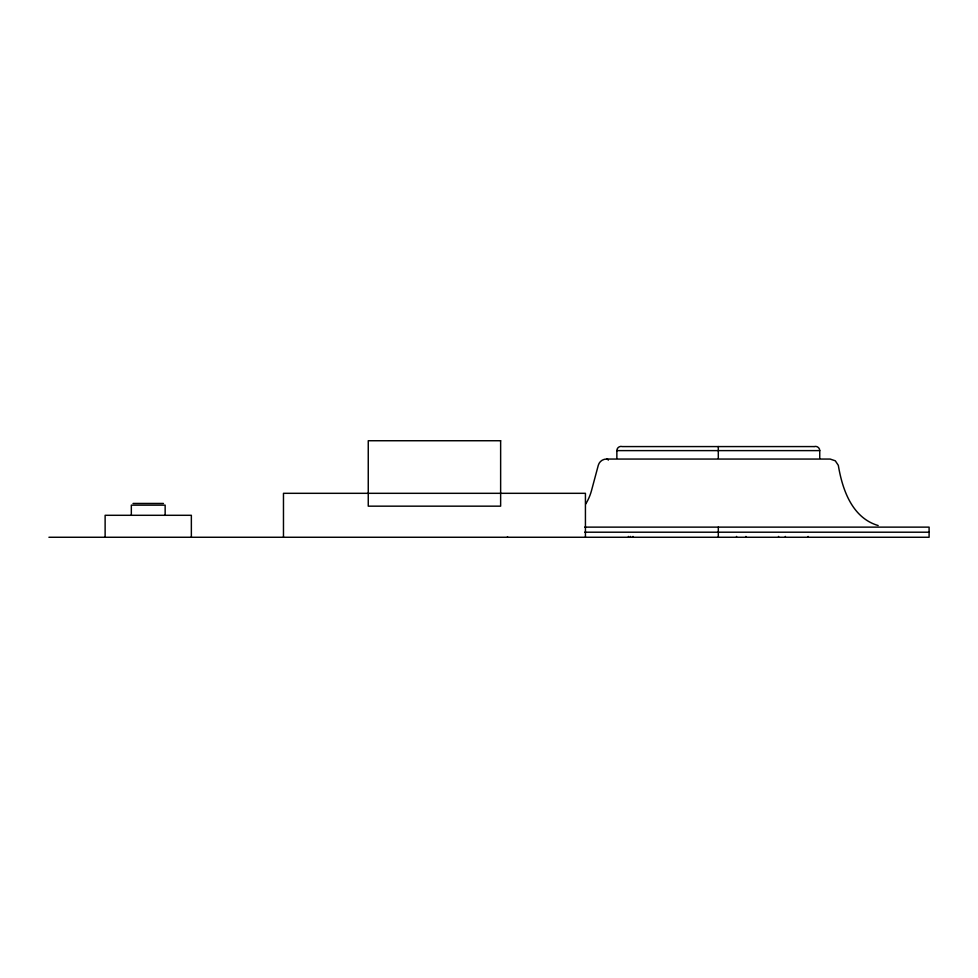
<?xml version="1.0" encoding="UTF-8"?>
<svg xmlns="http://www.w3.org/2000/svg" width="978" height="978" viewBox="0 0 978 978"><rect width="100%" height="100%" fill="white"/><g stroke="black" fill="none" stroke-linecap="round" stroke-linejoin="round"><path stroke-width="1.47" d="M814.014 446.579L622.35 446.579A4.23 4.23 0 0 0 616.861 450.613L616.861 458.327M718.304 446.53L718.304 458.327M616.861 450.613L819.747 450.613L819.747 458.327M133.032 503.45L163.448 503.45M584.661 527.13L929.1 527.13L929.1 537.264L48.924 537.264M584.661 532.203L929.1 532.203M878.171 525.541C852.009 517.814 842.351 489.489 838.317 465.332L835.298 460.809L830.151 459.061L606.446 459.061A8.46 8.46 0 0 0 598.279 465.332L591.531 490.491A50.722 50.722 0 0 1 585.712 503.988M808.146 536.445L808.146 537.264M785.358 536.445L785.358 537.264M778.561 536.445L778.561 537.264M745.921 536.445L745.921 537.264M736.544 536.445L736.544 537.264M718.304 527.13L718.304 537.264M632.998 536.445L632.998 537.264M630.48 536.445L630.48 537.264M628.463 536.445L628.463 537.264M585.431 537.264L585.431 493.315L283.473 493.315L283.473 537.264M507.509 536.641L507.509 537.264M191.358 537.264L191.358 515.296L105.123 515.296L105.123 537.264M165.148 515.296L165.148 505.149L131.333 505.149L131.333 515.296M814.258 446.579A4.23 4.23 0 0 1 819.747 450.613M606.715 459.061A1.687 1.687 0 0 1 608.292 460.137M500.638 440.736L368.254 440.736L368.254 506.164L500.638 506.164L500.638 440.736"/></g></svg>
